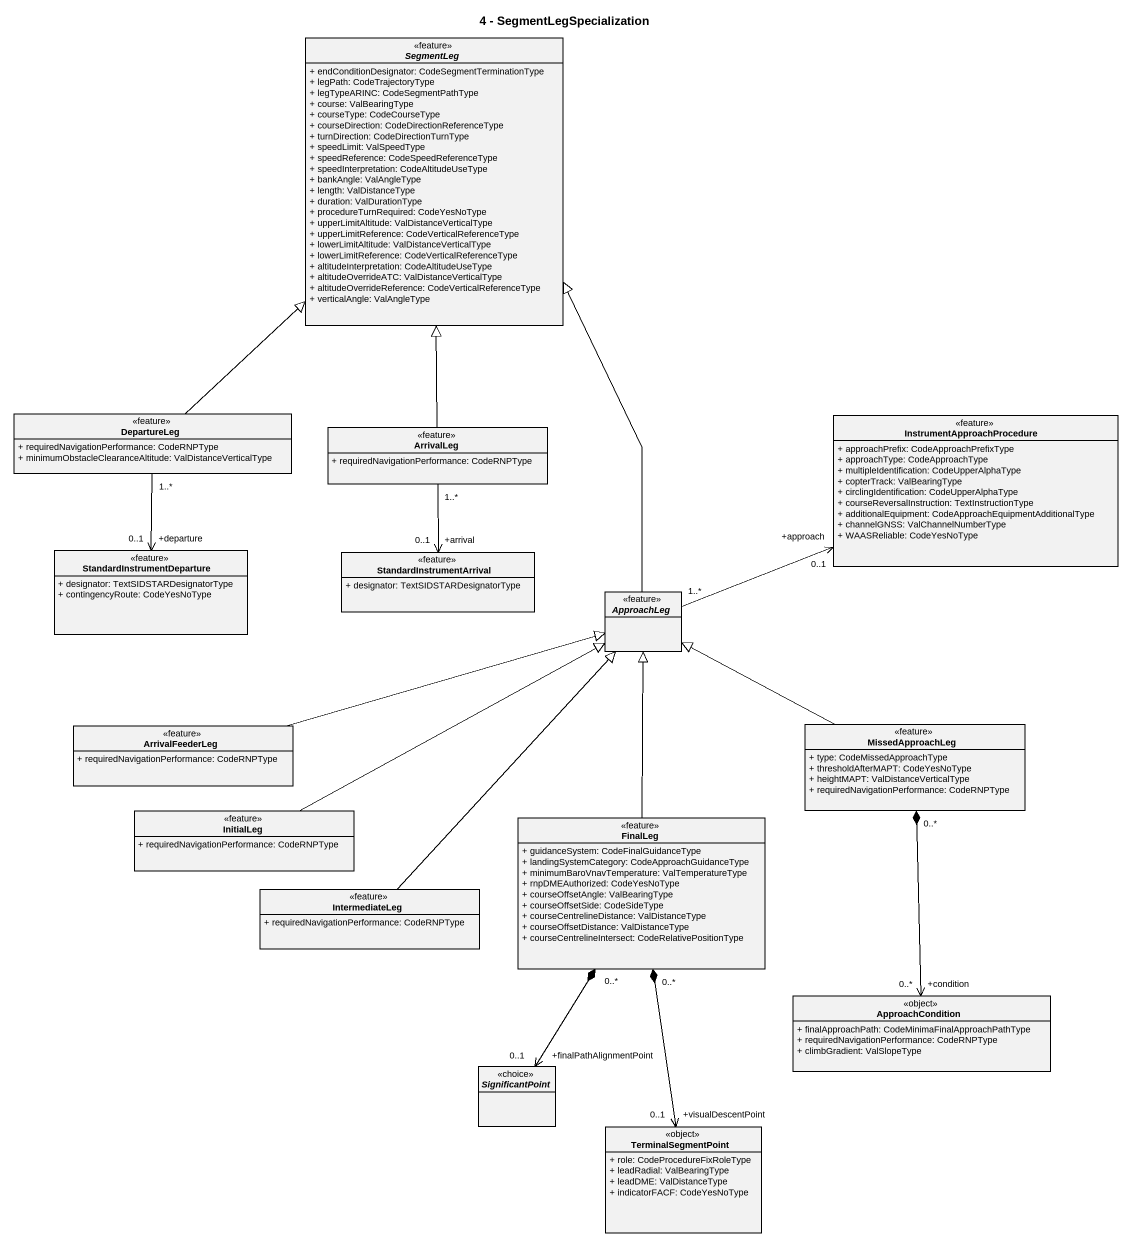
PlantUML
@startuml
title 4 - SegmentLegSpecialization
hide circle
hide empty members
skinparam classAttributeIconSize 0
abstract class SegmentLeg <<feature>> {
  + endConditionDesignator: CodeSegmentTerminationType
  + legPath: CodeTrajectoryType
  + legTypeARINC: CodeSegmentPathType
  + course: ValBearingType
  + courseType: CodeCourseType
  + courseDirection: CodeDirectionReferenceType
  + turnDirection: CodeDirectionTurnType
  + speedLimit: ValSpeedType
  + speedReference: CodeSpeedReferenceType
  + speedInterpretation: CodeAltitudeUseType
  + bankAngle: ValAngleType
  + length: ValDistanceType
  + duration: ValDurationType
  + procedureTurnRequired: CodeYesNoType
  + upperLimitAltitude: ValDistanceVerticalType
  + upperLimitReference: CodeVerticalReferenceType
  + lowerLimitAltitude: ValDistanceVerticalType
  + lowerLimitReference: CodeVerticalReferenceType
  + altitudeInterpretation: CodeAltitudeUseType
  + altitudeOverrideATC: ValDistanceVerticalType
  + altitudeOverrideReference: CodeVerticalReferenceType
  + verticalAngle: ValAngleType
}
class DepartureLeg <<feature>> {
  + requiredNavigationPerformance: CodeRNPType
  + minimumObstacleClearanceAltitude: ValDistanceVerticalType
}
class ArrivalLeg <<feature>> {
  + requiredNavigationPerformance: CodeRNPType
}
class InstrumentApproachProcedure <<feature>> {
  + approachPrefix: CodeApproachPrefixType
  + approachType: CodeApproachType
  + multipleIdentification: CodeUpperAlphaType
  + copterTrack: ValBearingType
  + circlingIdentification: CodeUpperAlphaType
  + courseReversalInstruction: TextInstructionType
  + additionalEquipment: CodeApproachEquipmentAdditionalType
  + channelGNSS: ValChannelNumberType
  + WAASReliable: CodeYesNoType
}
class StandardInstrumentDeparture <<feature>> {
  + designator: TextSIDSTARDesignatorType
  + contingencyRoute: CodeYesNoType
}
class StandardInstrumentArrival <<feature>> {
  + designator: TextSIDSTARDesignatorType
}
abstract class ApproachLeg <<feature>>
class ArrivalFeederLeg <<feature>> {
  + requiredNavigationPerformance: CodeRNPType
}
class MissedApproachLeg <<feature>> {
  + type: CodeMissedApproachType
  + thresholdAfterMAPT: CodeYesNoType
  + heightMAPT: ValDistanceVerticalType
  + requiredNavigationPerformance: CodeRNPType
}
class InitialLeg <<feature>> {
  + requiredNavigationPerformance: CodeRNPType
}
class FinalLeg <<feature>> {
  + guidanceSystem: CodeFinalGuidanceType
  + landingSystemCategory: CodeApproachGuidanceType
  + minimumBaroVnavTemperature: ValTemperatureType
  + rnpDMEAuthorized: CodeYesNoType
  + courseOffsetAngle: ValBearingType
  + courseOffsetSide: CodeSideType
  + courseCentrelineDistance: ValDistanceType
  + courseOffsetDistance: ValDistanceType
  + courseCentrelineIntersect: CodeRelativePositionType
}
class IntermediateLeg <<feature>> {
  + requiredNavigationPerformance: CodeRNPType
}
class ApproachCondition <<object>> {
  + finalApproachPath: CodeMinimaFinalApproachPathType
  + requiredNavigationPerformance: CodeRNPType
  + climbGradient: ValSlopeType
}
abstract class SignificantPoint <<choice>>
class TerminalSegmentPoint <<object>> {
  + role: CodeProcedureFixRoleType
  + leadRadial: ValBearingType
  + leadDME: ValDistanceType
  + indicatorFACF: CodeYesNoType
}
DepartureLeg -up-|> SegmentLeg
ArrivalLeg -up-|> SegmentLeg
ArrivalLeg "1..*" --> "+arrival\n0..1" StandardInstrumentArrival
InstrumentApproachProcedure "+approach\n0..1" <-left- "1..*" ApproachLeg
StandardInstrumentDeparture "+departure\n0..1" <-up- "1..*" DepartureLeg
ApproachLeg -up-|> SegmentLeg
ArrivalFeederLeg -right-|> ApproachLeg
MissedApproachLeg -left-|> ApproachLeg
MissedApproachLeg "0..*" *--> "+condition\n0..*" ApproachCondition
InitialLeg -right-|> ApproachLeg
FinalLeg -up-|> ApproachLeg
FinalLeg "0..*" *--> "+finalPathAlignmentPoint\n0..1" SignificantPoint
FinalLeg "0..*" *--> "+visualDescentPoint\n0..1" TerminalSegmentPoint
IntermediateLeg -up-|> ApproachLeg
@enduml
